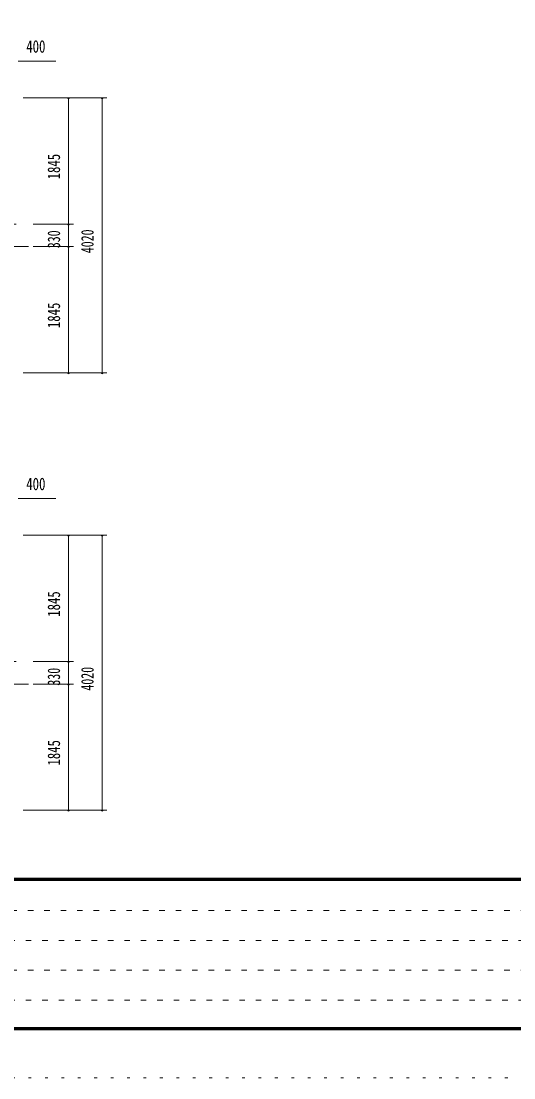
# Model space of a CAD drawing. Units: millimetres, scale not verified. Extents: x -31547 to 31550, y -14700 to 14700.
# Drawn here: x 3562 to 10760, y -14700 to 748 of the extents above; entities that cross this region are included whole.
import ezdxf
from ezdxf.enums import TextEntityAlignment as Align

# ---------------------------------------------------------------- set-up
doc = ezdxf.new("R2010")
doc.units = ezdxf.units.MM
doc.header["$LTSCALE"] = 80
for name, pattern in [('USER1', [3, 1, -2]), ('USER3', [24, 12, -5, 2, -5]), ('USER4', [3, 0.5, -2.5])]:
    doc.linetypes.add(name, pattern=pattern)
for name, color, linetype, lineweight in [('0-3_1-27CENTER', 3, 'USER3', 18), ('0-5_1-57DIM', 3, 'Continuous', 18), ('0-C_F-F1PAPER', 5, 'Continuous', 18), ('0-D_F-E_J_ADD', 5, 'USER4', 18)]:
    doc.layers.add(name, color=color, linetype=linetype, lineweight=lineweight)
doc.styles.add('ＭＳ ゴシック', font='')
doc.styles.get('ＭＳ ゴシック').set_extended_font_data('MS Gothic')

msp = doc.modelspace()

# ---------------------------------------------------------------- linework, layer by layer
at = {"layer": '0-3_1-27CENTER'}
for p, q in [((-7630.19, -2217.46), (3669.81, -2217.46)), ((3669.81, -2547.46), (-7630.19, -2547.46)), ((-7630.19, -8612.46), (3669.81, -8612.46)), ((3669.81, -8942.46), (-7630.19, -8942.46))]:
    msp.add_line(p, q, dxfattribs=at)
at = {"layer": '0-5_1-57DIM'}
for p, q in [((3519.81, 162.54), (4069.31, 162.54)), ((3589.81, -372.46), (4814.81, -372.46)), ((4268.81, -372.46), (4240.81, -372.46)), ((4254.81, -372.46), (4254.81, -2217.46)), ((4758.81, -372.46), (4730.81, -372.46)), ((4744.81, -372.46), (4744.81, -4392.46)), ((3739.81, -2217.46), (4324.81, -2217.46)), ((4268.81, -2217.46), (4240.81, -2217.46)), ((4254.81, -2217.46), (4254.81, -2547.46)), ((4324.81, -2547.46), (3739.81, -2547.46)), ((4268.81, -2547.46), (4240.81, -2547.46)), ((4254.81, -2547.46), (4254.81, -4392.46)), ((3589.81, -4392.46), (4814.81, -4392.46)), ((4268.81, -4392.46), (4240.81, -4392.46)), ((4758.81, -4392.46), (4730.81, -4392.46)), ((3519.81, -6232.46), (4069.31, -6232.46)), ((4814.81, -6767.46), (3589.81, -6767.46)), ((4268.81, -6767.46), (4240.81, -6767.46)), ((4254.81, -6767.46), (4254.81, -8612.46)), ((4758.81, -6767.46), (4730.81, -6767.46)), ((4744.81, -6767.46), (4744.81, -10787.46)), ((3739.81, -8612.46), (4324.81, -8612.46)), ((4268.81, -8612.46), (4240.81, -8612.46)), ((4254.81, -8612.46), (4254.81, -8942.46)), ((4324.81, -8942.46), (3739.81, -8942.46)), ((4268.81, -8942.46), (4240.81, -8942.46)), ((4254.81, -8942.46), (4254.81, -10787.46)), ((3589.81, -10787.46), (4814.81, -10787.46)), ((4268.81, -10787.46), (4240.81, -10787.46)), ((4758.81, -10787.46), (4730.81, -10787.46))]:
    msp.add_line(p, q, dxfattribs=at)
for centre in [(4254.81, -372.46), (4744.81, -372.46), (4254.81, -2217.46), (4254.81, -2547.46), (4254.81, -4392.46), (4744.81, -4392.46), (4254.81, -6767.46), (4744.81, -6767.46), (4254.81, -8612.46), (4254.81, -8942.46), (4254.81, -10787.46), (4744.81, -10787.46)]:
    msp.add_arc(centre, 14, 180, 0, dxfattribs=at)
at = {"layer": '0-C_F-F1PAPER'}
for p, q in [((30815.35, -11781), (-9294.65, -11781)), ((-9294.65, -11784.5), (30815.35, -11784.5)), ((30815.35, -11788), (-9294.65, -11788)), ((-9294.65, -11791.5), (30815.35, -11791.5)), ((30815.35, -11795), (-9294.65, -11795)), ((-9294.65, -11798.5), (30815.35, -11798.5)), ((30815.35, -11802), (-9294.65, -11802)), ((-9294.65, -11805.5), (30815.35, -11805.5)), ((30815.35, -11809), (-9294.65, -11809)), ((-9294.65, -11812.5), (30815.35, -11812.5)), ((30815.35, -11816), (-9294.65, -11816))]:
    msp.add_line(p, q, dxfattribs=at)
at = {"layer": '0-C_F-F1PAPER', "color": 6, "linetype": 'USER1'}
for p, q in [((16220.36, -12252.8), (-9329.65, -12252.8)), ((-9329.65, -12689.6), (16220.36, -12689.6)), ((16220.36, -13126.4), (-9329.65, -13126.4)), ((-9329.65, -13563.2), (12709.16, -13563.2))]:
    msp.add_line(p, q, dxfattribs=at)
at = {"layer": '0-C_F-F1PAPER'}
for points in [[(30850.35, -14000), (30850.35, 14140), (-9329.65, 14140), (-9329.65, -14000)], [(30846.85, -13996.5), (30846.85, 14136.5), (-9326.15, 14136.5), (-9326.15, -13996.5)], [(30843.35, -13993), (-9322.65, -13993), (-9322.65, 14133), (30843.35, 14133)], [(30839.85, -13989.5), (30839.85, 14129.5), (-9319.15, 14129.5), (-9319.15, -13989.5)], [(30836.35, -13986), (-9315.65, -13986), (-9315.65, 14126), (30836.35, 14126)], [(30832.85, -13982.5), (30832.85, 14122.5), (-9312.15, 14122.5), (-9312.15, -13982.5)], [(30829.35, -13979), (-9308.65, -13979), (-9308.65, 14119), (30829.35, 14119)], [(30825.85, -13975.5), (30825.85, 14115.5), (-9305.15, 14115.5), (-9305.15, -13975.5)], [(30822.35, -13972), (30822.35, 14112), (-9301.65, 14112), (-9301.65, -13972)], [(30818.85, -13968.5), (30818.85, 14108.5), (-9298.15, 14108.5), (-9298.15, -13968.5)], [(30815.35, -13965), (-9294.65, -13965), (-9294.65, 14105), (30815.35, 14105)]]:
    msp.add_lwpolyline(points, close=True, dxfattribs=at)
at = {"layer": '0-D_F-E_J_ADD'}
msp.add_lwpolyline([(31550.35, -14700), (-10029.65, -14700), (-10029.65, 14700), (31550.35, 14700)], close=True, dxfattribs=at)

# ---------------------------------------------------------------- texts
at = {"layer": '0-5_1-57DIM', "color": 7, "style": 'ＭＳ ゴシック', "width": 0.75}
for p in [(3636.89, 232.54), (3636.89, -6162.46)]:
    msp.add_text('400', height=182.3, dxfattribs=at).set_placement(p, align=Align.BOTTOM_LEFT)
at = {"layer": '0-5_1-57DIM', "color": 7, "style": 'ＭＳ ゴシック'}
for s, width, p in [('1845', 0.75, (4184.81, -1564.08)), ('4020', 0.7, (4674.81, -2644.11)), ('330', 0.7, (4184.81, -2571.21)), ('1845', 0.75, (4184.81, -3739.07)), ('1845', 0.75, (4184.81, -7959.07)), ('330', 0.7, (4184.81, -8966.21)), ('4020', 0.7, (4674.81, -9039.11)), ('1845', 0.75, (4184.81, -10134.08))]:
    msp.add_text(s, height=182.3, rotation=90, dxfattribs=dict(at, width=width)).set_placement(p, align=Align.BOTTOM_LEFT)

doc.saveas('drawing.dxf')
